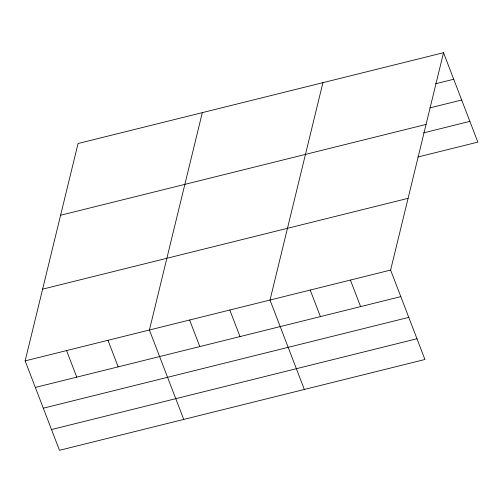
<?xml version="1.0" encoding="UTF-8"?>
<svg xmlns="http://www.w3.org/2000/svg" width="503" height="503" viewBox="0 0 503 503"><rect width="100%" height="100%" fill="white"/><g stroke="black" fill="none" stroke-linecap="round" stroke-linejoin="round"><path stroke-width="0.75" d="M443.527 52.696L390.617 270.073L424.941 359.488L59.473 450.304L25.15 360.884L78.059 143.512L443.527 52.696L477.85 142.116L417.93 157.005M202.319 112.634L149.41 330.012L183.733 419.427M322.92 82.668L270.01 300.04L304.334 389.454M435.516 83.775L453.719 79.254M429.826 107.912L461.685 99.996M60.599 215.246L426.066 124.43M423.62 132.867L469.89 121.368M42.61 289.156L408.078 198.339M25.15 360.884L390.617 270.073M35.342 387.442L400.809 296.625M43.308 408.185L408.769 317.368M51.513 429.556L416.974 338.739M350.415 280.058L360.607 306.616M310.213 290.049L320.405 316.601M229.808 310.03L240.006 336.582M189.612 320.021L199.804 346.573M107.988 340.298L118.18 366.857M66.572 350.591L76.764 377.149"/></g></svg>
